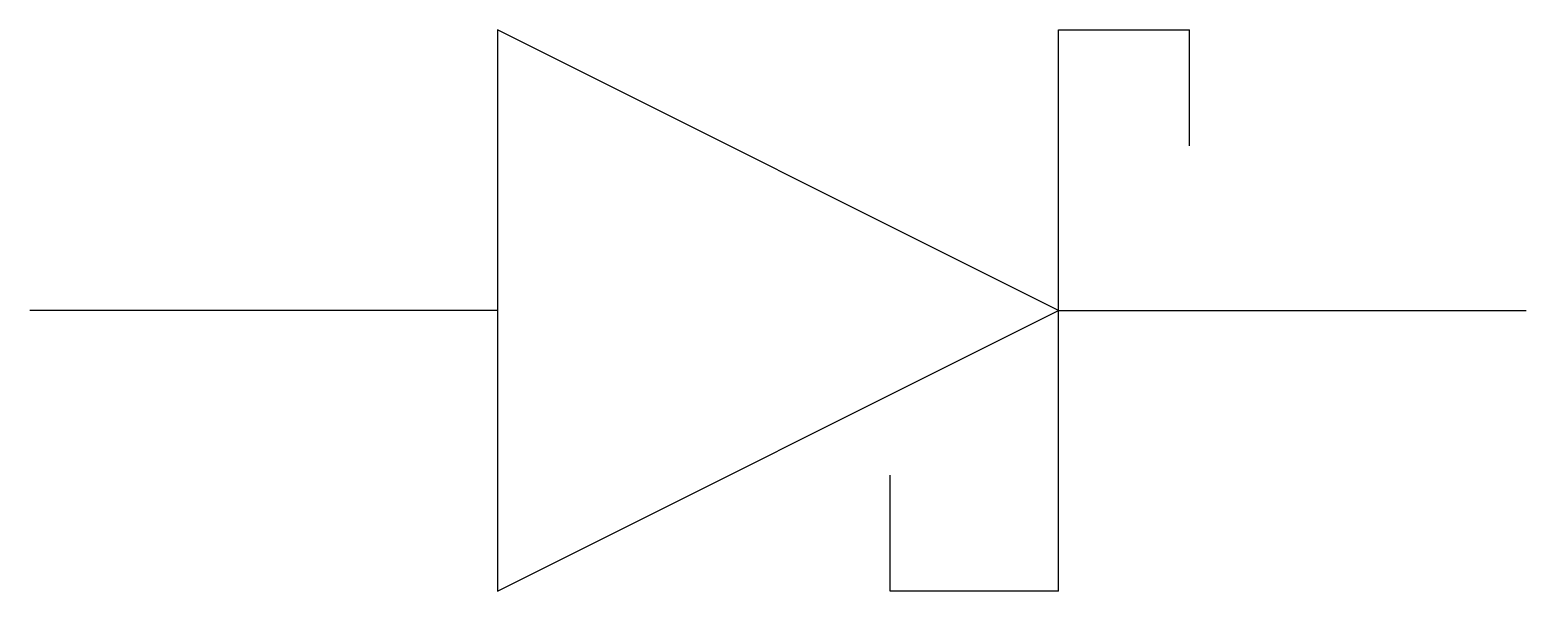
# Model space of a CAD drawing. Header units: millimetres. Extents: x -5 to 5, y -1.9 to 1.9.
import ezdxf

# ---------------------------------------------------------------- set-up
doc = ezdxf.new("R2010")
doc.units = ezdxf.units.MM
doc.layers.get('0').update_dxf_attribs({"lineweight": 25})
doc.layers.add('OBJECT', color=18, linetype='Continuous', lineweight=25, true_color=0x000000)

msp = doc.modelspace()

# ---------------------------------------------------------------- linework, layer by layer
for p, q in [((1.875, 1.875), (2.75, 1.875)), ((1.875, -1.875), (0.75, -1.875))]:
    msp.add_line(p, q)
at = {"layer": 'OBJECT'}
for p, q in [((1.875, 0), (-1.875, 1.875)), ((-1.875, 1.875), (-1.875, -1.875)), ((1.875, -1.875), (1.875, 1.875)), ((2.75, 1.1), (2.75, 1.875)), ((-1.875, 0), (-5, 0)), ((-1.875, -1.875), (1.875, 0)), ((1.875, 0), (5, 0)), ((0.75, -1.875), (0.75, -1.1))]:
    msp.add_line(p, q, dxfattribs=at)

doc.saveas('drawing.dxf')
